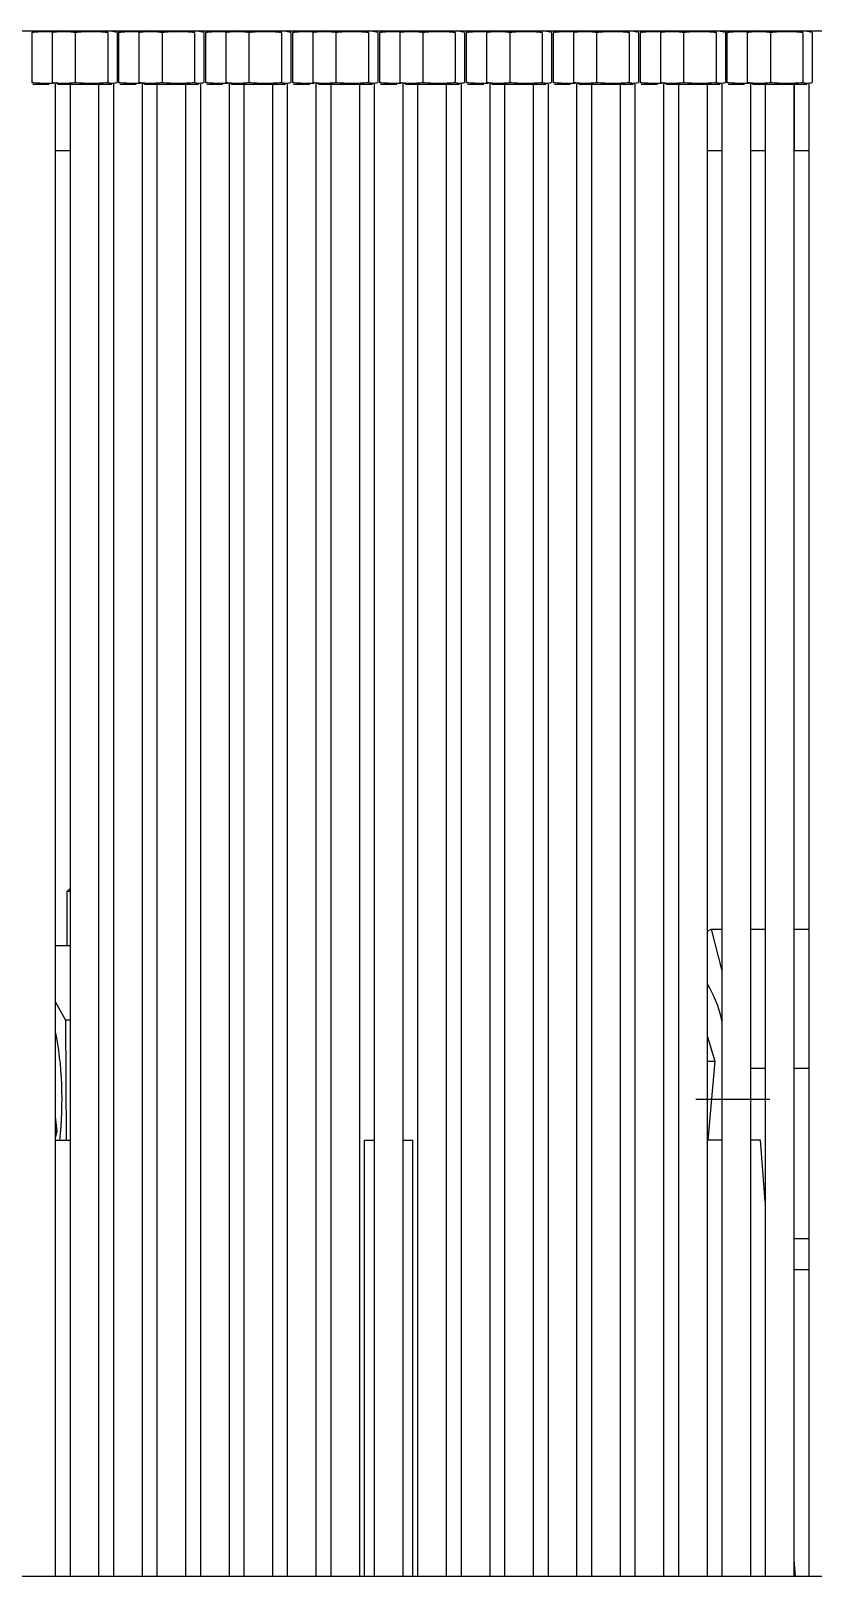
# Model space of a CAD drawing. Header units: millimetres. Extents: x 0 to 1189, y 0 to 841.
# Drawn here: x 999.36 to 1010.16, y 662.88 to 684.22 of the extents above; entities that cross this region are included whole.
import ezdxf

# ---------------------------------------------------------------- set-up
doc = ezdxf.new("R2010")
doc.units = ezdxf.units.MM
doc.layers.add('2', color=7, linetype='CONTINUOUS', true_color=0xffffff)
doc.layers.add('205', color=7, linetype='CONTINUOUS', true_color=0xffffff)

msp = doc.modelspace()

# ---------------------------------------------------------------- linework, layer by layer
at = {"layer": '2', "color": 252, "linetype": 'Continuous'}
for p, q in [((999.902, 672.378), (999.859, 672.334)), ((999.859, 672.334), (999.859, 671.584)), ((999.902, 672.334), (999.859, 672.334))]:
    msp.add_line(p, q, dxfattribs=at)
at = {"layer": '2', "color": 60, "linetype": 'Continuous'}
for p, q in [((1008.702, 671.788), (1008.753, 671.816)), ((1008.753, 671.816), (1008.902, 671.239)), ((1008.753, 671.816), (1008.902, 671.816)), ((1009.302, 671.816), (1009.502, 671.816)), ((1009.902, 671.816), (1010.102, 671.816)), ((999.902, 671.584), (999.702, 671.584)), ((999.702, 670.809), (999.841, 670.561)), ((999.841, 670.561), (999.851, 668.901)), ((999.902, 670.561), (999.841, 670.561)), ((1008.702, 670.329), (1008.804, 669.993)), ((1008.702, 669.993), (1008.804, 669.993)), ((1008.804, 669.993), (1008.709, 668.901)), ((1009.302, 669.896), (1009.502, 669.896)), ((1009.902, 669.896), (1010.102, 669.896)), ((999.725, 669.027), (999.702, 669.23)), ((999.725, 669.027), (999.702, 669.027)), ((999.702, 668.94), (999.725, 669.027)), ((1009.902, 667.547), (1010.102, 667.547)), ((1009.902, 667.119), (1010.102, 667.119))]:
    msp.add_line(p, q, dxfattribs=at)
at = {"layer": '2', "color": 51, "linetype": 'Continuous'}
msp.add_line((1008.544, 669.468), (1009.565, 669.468), dxfattribs=at)
at = {"layer": '2', "color": 60, "linetype": 'Continuous'}
for centre, major_axis, start_param, end_param in [((1008.487, 669.468), (0, -1.733), 2.236526, 2.728087), ((999.281, 669.468), (0, -1.652), 1.220563, 2.170011)]:
    msp.add_ellipse(centre, major_axis=major_axis, ratio=0.309017, start_param=start_param, end_param=end_param, dxfattribs=at)
at = {"layer": '205', "color": 252, "linetype": 'Continuous'}
for p, q in [((988.302, 684.218), (1020.302, 684.218)), ((999.373, 684.195), (999.373, 683.507)), ((999.769, 684.218), (999.654, 684.197)), ((999.654, 684.195), (999.654, 683.507)), ((999.973, 684.195), (999.973, 683.507)), ((1000.422, 684.195), (1000.422, 683.507)), ((1000.551, 684.197), (1000.435, 684.218)), ((1000.551, 684.195), (1000.551, 683.507)), ((1000.573, 684.195), (1000.573, 683.507)), ((1000.969, 684.218), (1000.854, 684.197)), ((1000.854, 684.195), (1000.854, 683.507)), ((1001.173, 684.195), (1001.173, 683.507)), ((1001.622, 684.195), (1001.622, 683.507)), ((1001.751, 684.197), (1001.635, 684.218)), ((1001.751, 684.195), (1001.751, 683.507)), ((1001.773, 684.195), (1001.773, 683.507)), ((1002.169, 684.218), (1002.054, 684.197)), ((1002.054, 684.195), (1002.054, 683.507)), ((1002.373, 684.195), (1002.373, 683.507)), ((1002.822, 684.195), (1002.822, 683.507)), ((1002.951, 684.197), (1002.835, 684.218)), ((1002.951, 684.195), (1002.951, 683.507)), ((1002.973, 684.195), (1002.973, 683.507)), ((1003.369, 684.218), (1003.254, 684.197)), ((1003.254, 684.195), (1003.254, 683.507)), ((1003.573, 684.195), (1003.573, 683.507)), ((1004.022, 684.195), (1004.022, 683.507)), ((1004.151, 684.197), (1004.035, 684.218)), ((1004.151, 684.195), (1004.151, 683.507)), ((1004.173, 684.195), (1004.173, 683.507)), ((1004.569, 684.218), (1004.454, 684.197)), ((1004.454, 684.195), (1004.454, 683.507)), ((1004.773, 684.195), (1004.773, 683.507)), ((1005.222, 684.195), (1005.222, 683.507)), ((1005.351, 684.197), (1005.235, 684.218)), ((1005.351, 684.195), (1005.351, 683.507)), ((1005.373, 684.195), (1005.373, 683.507)), ((1005.769, 684.218), (1005.654, 684.197)), ((1005.654, 684.195), (1005.654, 683.507)), ((1005.973, 684.195), (1005.973, 683.507)), ((1006.422, 684.195), (1006.422, 683.507)), ((1006.551, 684.197), (1006.435, 684.218)), ((1006.551, 684.195), (1006.551, 683.507)), ((1006.573, 684.195), (1006.573, 683.507)), ((1006.969, 684.218), (1006.854, 684.197)), ((1006.854, 684.195), (1006.854, 683.507)), ((1007.173, 684.195), (1007.173, 683.507)), ((1007.622, 684.195), (1007.622, 683.507)), ((1007.751, 684.197), (1007.635, 684.218)), ((1007.751, 684.195), (1007.751, 683.507)), ((1007.773, 684.195), (1007.773, 683.507)), ((1008.169, 684.218), (1008.054, 684.197)), ((1008.054, 684.195), (1008.054, 683.507)), ((1008.373, 684.195), (1008.373, 683.507)), ((1008.822, 684.195), (1008.822, 683.507)), ((1008.951, 684.197), (1008.835, 684.218)), ((1008.951, 684.195), (1008.951, 683.507)), ((1008.973, 684.195), (1008.973, 683.507)), ((1009.369, 684.218), (1009.254, 684.197)), ((1009.254, 684.195), (1009.254, 683.507)), ((1009.573, 684.195), (1009.573, 683.507)), ((1010.022, 684.195), (1010.022, 683.507)), ((1010.151, 684.197), (1010.035, 684.218)), ((1010.151, 684.195), (1010.151, 683.507)), ((999.39, 683.484), (999.614, 683.484)), ((999.654, 683.504), (999.769, 683.484)), ((999.702, 662.884), (999.702, 683.484)), ((999.732, 683.484), (999.769, 683.484)), ((999.769, 683.484), (999.778, 683.484)), ((999.778, 683.484), (1000.435, 683.484)), ((999.902, 683.484), (999.902, 662.884)), ((1000.302, 662.884), (1000.302, 683.484)), ((1000.435, 683.484), (1000.551, 683.504)), ((1000.435, 683.484), (1000.474, 683.484)), ((1000.502, 683.484), (1000.502, 662.884)), ((1000.59, 683.484), (1000.814, 683.484)), ((1000.854, 683.504), (1000.969, 683.484)), ((1000.902, 662.884), (1000.902, 683.484)), ((1000.932, 683.484), (1000.969, 683.484)), ((1000.969, 683.484), (1000.978, 683.484)), ((1000.978, 683.484), (1001.635, 683.484)), ((1001.102, 683.484), (1001.102, 662.884)), ((1001.502, 662.884), (1001.502, 683.484)), ((1001.635, 683.484), (1001.751, 683.504)), ((1001.635, 683.484), (1001.674, 683.484)), ((1001.702, 683.484), (1001.702, 662.884)), ((1001.79, 683.484), (1002.014, 683.484)), ((1002.054, 683.504), (1002.169, 683.484)), ((1002.102, 662.884), (1002.102, 683.484)), ((1002.132, 683.484), (1002.169, 683.484)), ((1002.169, 683.484), (1002.178, 683.484)), ((1002.178, 683.484), (1002.835, 683.484)), ((1002.302, 683.484), (1002.302, 662.884)), ((1002.702, 662.884), (1002.702, 683.484)), ((1002.835, 683.484), (1002.951, 683.504)), ((1002.835, 683.484), (1002.874, 683.484)), ((1002.902, 683.484), (1002.902, 662.884)), ((1002.99, 683.484), (1003.214, 683.484)), ((1003.254, 683.504), (1003.369, 683.484)), ((1003.302, 662.884), (1003.302, 683.484)), ((1003.332, 683.484), (1003.369, 683.484)), ((1003.369, 683.484), (1003.378, 683.484)), ((1003.378, 683.484), (1004.035, 683.484)), ((1003.502, 683.484), (1003.502, 662.884)), ((1003.902, 662.884), (1003.902, 683.484)), ((1004.035, 683.484), (1004.151, 683.504)), ((1004.035, 683.484), (1004.074, 683.484)), ((1004.102, 683.484), (1004.102, 662.884)), ((1004.19, 683.484), (1004.414, 683.484)), ((1004.454, 683.504), (1004.569, 683.484)), ((1004.502, 662.884), (1004.502, 683.484)), ((1004.532, 683.484), (1004.569, 683.484)), ((1004.569, 683.484), (1004.578, 683.484)), ((1004.578, 683.484), (1005.235, 683.484)), ((1004.702, 683.484), (1004.702, 662.884)), ((1005.102, 662.884), (1005.102, 683.484)), ((1005.235, 683.484), (1005.351, 683.504)), ((1005.235, 683.484), (1005.274, 683.484)), ((1005.302, 683.484), (1005.302, 662.884)), ((1005.39, 683.484), (1005.614, 683.484)), ((1005.654, 683.504), (1005.769, 683.484)), ((1005.702, 662.884), (1005.702, 683.484)), ((1005.732, 683.484), (1005.769, 683.484)), ((1005.769, 683.484), (1005.778, 683.484)), ((1005.778, 683.484), (1006.435, 683.484)), ((1005.902, 683.484), (1005.902, 662.884)), ((1006.302, 662.884), (1006.302, 683.484)), ((1006.435, 683.484), (1006.551, 683.504)), ((1006.435, 683.484), (1006.474, 683.484)), ((1006.502, 683.484), (1006.502, 662.884)), ((1006.59, 683.484), (1006.814, 683.484)), ((1006.854, 683.504), (1006.969, 683.484)), ((1006.902, 662.884), (1006.902, 683.484)), ((1006.932, 683.484), (1006.969, 683.484)), ((1006.969, 683.484), (1006.978, 683.484)), ((1006.978, 683.484), (1007.635, 683.484)), ((1007.102, 683.484), (1007.102, 662.884)), ((1007.502, 662.884), (1007.502, 683.484)), ((1007.635, 683.484), (1007.751, 683.504)), ((1007.635, 683.484), (1007.674, 683.484)), ((1007.702, 683.484), (1007.702, 662.884)), ((1007.79, 683.484), (1008.014, 683.484)), ((1008.054, 683.504), (1008.169, 683.484)), ((1008.102, 662.884), (1008.102, 683.484)), ((1008.132, 683.484), (1008.169, 683.484)), ((1008.169, 683.484), (1008.178, 683.484)), ((1008.178, 683.484), (1008.835, 683.484)), ((1008.302, 683.484), (1008.302, 662.884)), ((1008.702, 662.884), (1008.702, 683.484)), ((1008.835, 683.484), (1008.951, 683.504)), ((1008.835, 683.484), (1008.874, 683.484)), ((1008.902, 683.484), (1008.902, 662.884)), ((1008.99, 683.484), (1009.214, 683.484)), ((1009.254, 683.504), (1009.369, 683.484)), ((1009.302, 662.884), (1009.302, 683.484)), ((1009.332, 683.484), (1009.369, 683.484)), ((1009.369, 683.484), (1009.378, 683.484)), ((1009.378, 683.484), (1010.035, 683.484)), ((1009.502, 683.484), (1009.502, 662.884)), ((1009.902, 683.484), (1009.902, 682.568)), ((1009.902, 662.884), (1009.902, 683.484)), ((1010.035, 683.484), (1010.151, 683.504)), ((1010.035, 683.484), (1010.074, 683.484)), ((1010.102, 683.484), (1010.102, 662.884)), ((999.702, 682.568), (999.902, 682.568)), ((1008.702, 682.568), (1008.902, 682.568)), ((1009.302, 682.568), (1009.502, 682.568)), ((1009.902, 682.568), (1010.102, 682.568)), ((999.702, 668.901), (999.902, 668.901)), ((1003.969, 662.884), (1003.969, 668.901)), ((1003.969, 668.901), (1004.102, 668.901)), ((1004.502, 668.901), (1004.635, 668.901)), ((1004.635, 662.884), (1004.635, 668.901)), ((1008.902, 668.901), (1008.702, 668.901)), ((1009.434, 668.901), (1009.302, 668.901)), ((1009.502, 668.058), (1009.434, 668.901)), ((1009.92, 662.884), (1009.902, 663.109)), ((988.969, 662.884), (1019.635, 662.884))]:
    msp.add_line(p, q, dxfattribs=at)
for points, knots in [([(999.67, 684.205), (999.646, 684.205), (999.622, 684.206), (999.56, 684.206), (999.523, 684.205), (999.448, 684.201), (999.411, 684.198), (999.373, 684.195)], [0, 0, 0, 0, 0.243445, 0.243445, 0.621722, 0.621722, 1, 1, 1, 1]), ([(999.973, 684.195), (999.947, 684.198), (999.92, 684.201), (999.867, 684.205), (999.814, 684.207), (999.76, 684.205), (999.707, 684.201), (999.68, 684.198), (999.654, 684.195)], [0, 0, 0, 0, 0.25, 0.25, 0.5, 0.75, 0.75, 1, 1, 1, 1]), ([(1000.422, 684.195), (1000.385, 684.198), (1000.347, 684.201), (1000.272, 684.205), (1000.235, 684.206), (1000.16, 684.206), (1000.123, 684.205), (1000.048, 684.201), (1000.011, 684.198), (999.973, 684.195)], [0, 0, 0, 0, 0.25, 0.25, 0.5, 0.5, 0.75, 0.75, 1, 1, 1, 1]), ([(1000.87, 684.205), (1000.846, 684.205), (1000.822, 684.206), (1000.76, 684.206), (1000.723, 684.205), (1000.648, 684.201), (1000.611, 684.198), (1000.573, 684.195)], [0, 0, 0, 0, 0.243445, 0.243445, 0.621722, 0.621722, 1, 1, 1, 1]), ([(1001.173, 684.195), (1001.147, 684.198), (1001.12, 684.201), (1001.067, 684.205), (1001.014, 684.207), (1000.96, 684.205), (1000.907, 684.201), (1000.88, 684.198), (1000.854, 684.195)], [0, 0, 0, 0, 0.25, 0.25, 0.5, 0.75, 0.75, 1, 1, 1, 1]), ([(1001.622, 684.195), (1001.585, 684.198), (1001.547, 684.201), (1001.472, 684.205), (1001.435, 684.206), (1001.36, 684.206), (1001.323, 684.205), (1001.248, 684.201), (1001.211, 684.198), (1001.173, 684.195)], [0, 0, 0, 0, 0.25, 0.25, 0.5, 0.5, 0.75, 0.75, 1, 1, 1, 1]), ([(1002.07, 684.205), (1002.046, 684.205), (1002.022, 684.206), (1001.96, 684.206), (1001.923, 684.205), (1001.848, 684.201), (1001.811, 684.198), (1001.773, 684.195)], [0, 0, 0, 0, 0.243445, 0.243445, 0.621722, 0.621722, 1, 1, 1, 1]), ([(1002.373, 684.195), (1002.347, 684.198), (1002.32, 684.201), (1002.267, 684.205), (1002.214, 684.207), (1002.16, 684.205), (1002.107, 684.201), (1002.08, 684.198), (1002.054, 684.195)], [0, 0, 0, 0, 0.25, 0.25, 0.5, 0.75, 0.75, 1, 1, 1, 1]), ([(1002.822, 684.195), (1002.785, 684.198), (1002.747, 684.201), (1002.672, 684.205), (1002.635, 684.206), (1002.56, 684.206), (1002.523, 684.205), (1002.448, 684.201), (1002.411, 684.198), (1002.373, 684.195)], [0, 0, 0, 0, 0.25, 0.25, 0.5, 0.5, 0.75, 0.75, 1, 1, 1, 1]), ([(1003.27, 684.205), (1003.246, 684.205), (1003.222, 684.206), (1003.16, 684.206), (1003.123, 684.205), (1003.048, 684.201), (1003.011, 684.198), (1002.973, 684.195)], [0, 0, 0, 0, 0.243445, 0.243445, 0.621722, 0.621722, 1, 1, 1, 1]), ([(1003.573, 684.195), (1003.547, 684.198), (1003.52, 684.201), (1003.467, 684.205), (1003.414, 684.207), (1003.36, 684.205), (1003.307, 684.201), (1003.28, 684.198), (1003.254, 684.195)], [0, 0, 0, 0, 0.25, 0.25, 0.5, 0.75, 0.75, 1, 1, 1, 1]), ([(1004.022, 684.195), (1003.985, 684.198), (1003.947, 684.201), (1003.872, 684.205), (1003.835, 684.206), (1003.76, 684.206), (1003.723, 684.205), (1003.648, 684.201), (1003.611, 684.198), (1003.573, 684.195)], [0, 0, 0, 0, 0.25, 0.25, 0.5, 0.5, 0.75, 0.75, 1, 1, 1, 1]), ([(1004.47, 684.205), (1004.446, 684.205), (1004.422, 684.206), (1004.36, 684.206), (1004.323, 684.205), (1004.248, 684.201), (1004.211, 684.198), (1004.173, 684.195)], [0, 0, 0, 0, 0.243445, 0.243445, 0.621722, 0.621722, 1, 1, 1, 1]), ([(1004.773, 684.195), (1004.747, 684.198), (1004.72, 684.201), (1004.667, 684.205), (1004.614, 684.207), (1004.56, 684.205), (1004.507, 684.201), (1004.48, 684.198), (1004.454, 684.195)], [0, 0, 0, 0, 0.25, 0.25, 0.5, 0.75, 0.75, 1, 1, 1, 1]), ([(1005.222, 684.195), (1005.185, 684.198), (1005.147, 684.201), (1005.072, 684.205), (1005.035, 684.206), (1004.96, 684.206), (1004.923, 684.205), (1004.848, 684.201), (1004.811, 684.198), (1004.773, 684.195)], [0, 0, 0, 0, 0.25, 0.25, 0.5, 0.5, 0.75, 0.75, 1, 1, 1, 1]), ([(1005.67, 684.205), (1005.646, 684.205), (1005.622, 684.206), (1005.56, 684.206), (1005.523, 684.205), (1005.448, 684.201), (1005.411, 684.198), (1005.373, 684.195)], [0, 0, 0, 0, 0.243445, 0.243445, 0.621722, 0.621722, 1, 1, 1, 1]), ([(1005.973, 684.195), (1005.947, 684.198), (1005.92, 684.201), (1005.867, 684.205), (1005.814, 684.207), (1005.76, 684.205), (1005.707, 684.201), (1005.68, 684.198), (1005.654, 684.195)], [0, 0, 0, 0, 0.25, 0.25, 0.5, 0.75, 0.75, 1, 1, 1, 1]), ([(1006.422, 684.195), (1006.385, 684.198), (1006.347, 684.201), (1006.272, 684.205), (1006.235, 684.206), (1006.16, 684.206), (1006.123, 684.205), (1006.048, 684.201), (1006.011, 684.198), (1005.973, 684.195)], [0, 0, 0, 0, 0.25, 0.25, 0.5, 0.5, 0.75, 0.75, 1, 1, 1, 1]), ([(1006.87, 684.205), (1006.846, 684.205), (1006.822, 684.206), (1006.76, 684.206), (1006.723, 684.205), (1006.648, 684.201), (1006.611, 684.198), (1006.573, 684.195)], [0, 0, 0, 0, 0.243445, 0.243445, 0.621722, 0.621722, 1, 1, 1, 1]), ([(1007.173, 684.195), (1007.147, 684.198), (1007.12, 684.201), (1007.067, 684.205), (1007.014, 684.207), (1006.96, 684.205), (1006.907, 684.201), (1006.88, 684.198), (1006.854, 684.195)], [0, 0, 0, 0, 0.25, 0.25, 0.5, 0.75, 0.75, 1, 1, 1, 1]), ([(1007.622, 684.195), (1007.585, 684.198), (1007.547, 684.201), (1007.472, 684.205), (1007.435, 684.206), (1007.36, 684.206), (1007.323, 684.205), (1007.248, 684.201), (1007.211, 684.198), (1007.173, 684.195)], [0, 0, 0, 0, 0.25, 0.25, 0.5, 0.5, 0.75, 0.75, 1, 1, 1, 1]), ([(1008.07, 684.205), (1008.046, 684.205), (1008.022, 684.206), (1007.96, 684.206), (1007.923, 684.205), (1007.848, 684.201), (1007.811, 684.198), (1007.773, 684.195)], [0, 0, 0, 0, 0.243445, 0.243445, 0.621722, 0.621722, 1, 1, 1, 1]), ([(1008.373, 684.195), (1008.347, 684.198), (1008.32, 684.201), (1008.267, 684.205), (1008.214, 684.207), (1008.16, 684.205), (1008.107, 684.201), (1008.08, 684.198), (1008.054, 684.195)], [0, 0, 0, 0, 0.25, 0.25, 0.5, 0.75, 0.75, 1, 1, 1, 1]), ([(1008.822, 684.195), (1008.785, 684.198), (1008.747, 684.201), (1008.672, 684.205), (1008.635, 684.206), (1008.56, 684.206), (1008.523, 684.205), (1008.448, 684.201), (1008.411, 684.198), (1008.373, 684.195)], [0, 0, 0, 0, 0.25, 0.25, 0.5, 0.5, 0.75, 0.75, 1, 1, 1, 1]), ([(1009.27, 684.205), (1009.246, 684.205), (1009.222, 684.206), (1009.16, 684.206), (1009.123, 684.205), (1009.048, 684.201), (1009.011, 684.198), (1008.973, 684.195)], [0, 0, 0, 0, 0.243445, 0.243445, 0.621722, 0.621722, 1, 1, 1, 1]), ([(1009.573, 684.195), (1009.547, 684.198), (1009.52, 684.201), (1009.467, 684.205), (1009.414, 684.207), (1009.36, 684.205), (1009.307, 684.201), (1009.28, 684.198), (1009.254, 684.195)], [0, 0, 0, 0, 0.25, 0.25, 0.5, 0.75, 0.75, 1, 1, 1, 1]), ([(1010.022, 684.195), (1009.985, 684.198), (1009.947, 684.201), (1009.872, 684.205), (1009.835, 684.206), (1009.76, 684.206), (1009.723, 684.205), (1009.648, 684.201), (1009.611, 684.198), (1009.573, 684.195)], [0, 0, 0, 0, 0.25, 0.25, 0.5, 0.5, 0.75, 0.75, 1, 1, 1, 1]), ([(999.373, 683.507), (999.411, 683.503), (999.448, 683.501), (999.523, 683.497), (999.56, 683.496), (999.622, 683.496), (999.646, 683.496), (999.67, 683.497)], [0, 0, 0, 0, 0.378278, 0.378278, 0.756555, 0.756555, 1, 1, 1, 1]), ([(999.654, 683.507), (999.68, 683.503), (999.707, 683.501), (999.76, 683.497), (999.814, 683.495), (999.867, 683.497), (999.92, 683.501), (999.947, 683.503), (999.973, 683.507)], [0, 0, 0, 0, 0.25, 0.25, 0.5, 0.75, 0.75, 1, 1, 1, 1]), ([(999.973, 683.507), (1000.011, 683.503), (1000.048, 683.501), (1000.123, 683.497), (1000.16, 683.496), (1000.235, 683.496), (1000.272, 683.497), (1000.347, 683.501), (1000.385, 683.503), (1000.422, 683.507)], [0, 0, 0, 0, 0.25, 0.25, 0.5, 0.5, 0.75, 0.75, 1, 1, 1, 1]), ([(1000.422, 683.507), (1000.433, 683.503), (1000.443, 683.501), (1000.465, 683.497), (1000.486, 683.495), (1000.508, 683.497), (1000.529, 683.501), (1000.54, 683.503), (1000.551, 683.507)], [0, 0, 0, 0, 0.25, 0.25, 0.5, 0.75, 0.75, 1, 1, 1, 1]), ([(1000.573, 683.507), (1000.611, 683.503), (1000.648, 683.501), (1000.723, 683.497), (1000.76, 683.496), (1000.822, 683.496), (1000.846, 683.496), (1000.87, 683.497)], [0, 0, 0, 0, 0.378278, 0.378278, 0.756555, 0.756555, 1, 1, 1, 1]), ([(1000.854, 683.507), (1000.88, 683.503), (1000.907, 683.501), (1000.96, 683.497), (1001.014, 683.495), (1001.067, 683.497), (1001.12, 683.501), (1001.147, 683.503), (1001.173, 683.507)], [0, 0, 0, 0, 0.25, 0.25, 0.5, 0.75, 0.75, 1, 1, 1, 1]), ([(1001.173, 683.507), (1001.211, 683.503), (1001.248, 683.501), (1001.323, 683.497), (1001.36, 683.496), (1001.435, 683.496), (1001.472, 683.497), (1001.547, 683.501), (1001.585, 683.503), (1001.622, 683.507)], [0, 0, 0, 0, 0.25, 0.25, 0.5, 0.5, 0.75, 0.75, 1, 1, 1, 1]), ([(1001.622, 683.507), (1001.633, 683.503), (1001.643, 683.501), (1001.665, 683.497), (1001.686, 683.495), (1001.708, 683.497), (1001.729, 683.501), (1001.74, 683.503), (1001.751, 683.507)], [0, 0, 0, 0, 0.25, 0.25, 0.5, 0.75, 0.75, 1, 1, 1, 1]), ([(1001.773, 683.507), (1001.811, 683.503), (1001.848, 683.501), (1001.923, 683.497), (1001.96, 683.496), (1002.022, 683.496), (1002.046, 683.496), (1002.07, 683.497)], [0, 0, 0, 0, 0.378278, 0.378278, 0.756555, 0.756555, 1, 1, 1, 1]), ([(1002.054, 683.507), (1002.08, 683.503), (1002.107, 683.501), (1002.16, 683.497), (1002.214, 683.495), (1002.267, 683.497), (1002.32, 683.501), (1002.347, 683.503), (1002.373, 683.507)], [0, 0, 0, 0, 0.25, 0.25, 0.5, 0.75, 0.75, 1, 1, 1, 1]), ([(1002.373, 683.507), (1002.411, 683.503), (1002.448, 683.501), (1002.523, 683.497), (1002.56, 683.496), (1002.635, 683.496), (1002.672, 683.497), (1002.747, 683.501), (1002.785, 683.503), (1002.822, 683.507)], [0, 0, 0, 0, 0.25, 0.25, 0.5, 0.5, 0.75, 0.75, 1, 1, 1, 1]), ([(1002.822, 683.507), (1002.833, 683.503), (1002.843, 683.501), (1002.865, 683.497), (1002.886, 683.495), (1002.908, 683.497), (1002.929, 683.501), (1002.94, 683.503), (1002.951, 683.507)], [0, 0, 0, 0, 0.25, 0.25, 0.5, 0.75, 0.75, 1, 1, 1, 1]), ([(1002.973, 683.507), (1003.011, 683.503), (1003.048, 683.501), (1003.123, 683.497), (1003.16, 683.496), (1003.222, 683.496), (1003.246, 683.496), (1003.27, 683.497)], [0, 0, 0, 0, 0.378278, 0.378278, 0.756555, 0.756555, 1, 1, 1, 1]), ([(1003.254, 683.507), (1003.28, 683.503), (1003.307, 683.501), (1003.36, 683.497), (1003.414, 683.495), (1003.467, 683.497), (1003.52, 683.501), (1003.547, 683.503), (1003.573, 683.507)], [0, 0, 0, 0, 0.25, 0.25, 0.5, 0.75, 0.75, 1, 1, 1, 1]), ([(1003.573, 683.507), (1003.611, 683.503), (1003.648, 683.501), (1003.723, 683.497), (1003.76, 683.496), (1003.835, 683.496), (1003.872, 683.497), (1003.947, 683.501), (1003.985, 683.503), (1004.022, 683.507)], [0, 0, 0, 0, 0.25, 0.25, 0.5, 0.5, 0.75, 0.75, 1, 1, 1, 1]), ([(1004.022, 683.507), (1004.033, 683.503), (1004.043, 683.501), (1004.065, 683.497), (1004.086, 683.495), (1004.108, 683.497), (1004.129, 683.501), (1004.14, 683.503), (1004.151, 683.507)], [0, 0, 0, 0, 0.25, 0.25, 0.5, 0.75, 0.75, 1, 1, 1, 1]), ([(1004.173, 683.507), (1004.211, 683.503), (1004.248, 683.501), (1004.323, 683.497), (1004.36, 683.496), (1004.422, 683.496), (1004.446, 683.496), (1004.47, 683.497)], [0, 0, 0, 0, 0.378278, 0.378278, 0.756555, 0.756555, 1, 1, 1, 1]), ([(1004.454, 683.507), (1004.48, 683.503), (1004.507, 683.501), (1004.56, 683.497), (1004.614, 683.495), (1004.667, 683.497), (1004.72, 683.501), (1004.747, 683.503), (1004.773, 683.507)], [0, 0, 0, 0, 0.25, 0.25, 0.5, 0.75, 0.75, 1, 1, 1, 1]), ([(1004.773, 683.507), (1004.811, 683.503), (1004.848, 683.501), (1004.923, 683.497), (1004.96, 683.496), (1005.035, 683.496), (1005.072, 683.497), (1005.147, 683.501), (1005.185, 683.503), (1005.222, 683.507)], [0, 0, 0, 0, 0.25, 0.25, 0.5, 0.5, 0.75, 0.75, 1, 1, 1, 1]), ([(1005.222, 683.507), (1005.233, 683.503), (1005.243, 683.501), (1005.265, 683.497), (1005.286, 683.495), (1005.308, 683.497), (1005.329, 683.501), (1005.34, 683.503), (1005.351, 683.507)], [0, 0, 0, 0, 0.25, 0.25, 0.5, 0.75, 0.75, 1, 1, 1, 1]), ([(1005.373, 683.507), (1005.411, 683.503), (1005.448, 683.501), (1005.523, 683.497), (1005.56, 683.496), (1005.622, 683.496), (1005.646, 683.496), (1005.67, 683.497)], [0, 0, 0, 0, 0.378278, 0.378278, 0.756555, 0.756555, 1, 1, 1, 1]), ([(1005.654, 683.507), (1005.68, 683.503), (1005.707, 683.501), (1005.76, 683.497), (1005.814, 683.495), (1005.867, 683.497), (1005.92, 683.501), (1005.947, 683.503), (1005.973, 683.507)], [0, 0, 0, 0, 0.25, 0.25, 0.5, 0.75, 0.75, 1, 1, 1, 1]), ([(1005.973, 683.507), (1006.011, 683.503), (1006.048, 683.501), (1006.123, 683.497), (1006.16, 683.496), (1006.235, 683.496), (1006.272, 683.497), (1006.347, 683.501), (1006.385, 683.503), (1006.422, 683.507)], [0, 0, 0, 0, 0.25, 0.25, 0.5, 0.5, 0.75, 0.75, 1, 1, 1, 1]), ([(1006.422, 683.507), (1006.433, 683.503), (1006.443, 683.501), (1006.465, 683.497), (1006.486, 683.495), (1006.508, 683.497), (1006.529, 683.501), (1006.54, 683.503), (1006.551, 683.507)], [0, 0, 0, 0, 0.25, 0.25, 0.5, 0.75, 0.75, 1, 1, 1, 1]), ([(1006.573, 683.507), (1006.611, 683.503), (1006.648, 683.501), (1006.723, 683.497), (1006.76, 683.496), (1006.822, 683.496), (1006.846, 683.496), (1006.87, 683.497)], [0, 0, 0, 0, 0.378278, 0.378278, 0.756555, 0.756555, 1, 1, 1, 1]), ([(1006.854, 683.507), (1006.88, 683.503), (1006.907, 683.501), (1006.96, 683.497), (1007.014, 683.495), (1007.067, 683.497), (1007.12, 683.501), (1007.147, 683.503), (1007.173, 683.507)], [0, 0, 0, 0, 0.25, 0.25, 0.5, 0.75, 0.75, 1, 1, 1, 1]), ([(1007.173, 683.507), (1007.211, 683.503), (1007.248, 683.501), (1007.323, 683.497), (1007.36, 683.496), (1007.435, 683.496), (1007.472, 683.497), (1007.547, 683.501), (1007.585, 683.503), (1007.622, 683.507)], [0, 0, 0, 0, 0.25, 0.25, 0.5, 0.5, 0.75, 0.75, 1, 1, 1, 1]), ([(1007.622, 683.507), (1007.633, 683.503), (1007.643, 683.501), (1007.665, 683.497), (1007.686, 683.495), (1007.708, 683.497), (1007.729, 683.501), (1007.74, 683.503), (1007.751, 683.507)], [0, 0, 0, 0, 0.25, 0.25, 0.5, 0.75, 0.75, 1, 1, 1, 1]), ([(1007.773, 683.507), (1007.811, 683.503), (1007.848, 683.501), (1007.923, 683.497), (1007.96, 683.496), (1008.022, 683.496), (1008.046, 683.496), (1008.07, 683.497)], [0, 0, 0, 0, 0.378278, 0.378278, 0.756555, 0.756555, 1, 1, 1, 1]), ([(1008.054, 683.507), (1008.08, 683.503), (1008.107, 683.501), (1008.16, 683.497), (1008.214, 683.495), (1008.267, 683.497), (1008.32, 683.501), (1008.347, 683.503), (1008.373, 683.507)], [0, 0, 0, 0, 0.25, 0.25, 0.5, 0.75, 0.75, 1, 1, 1, 1]), ([(1008.373, 683.507), (1008.411, 683.503), (1008.448, 683.501), (1008.523, 683.497), (1008.56, 683.496), (1008.635, 683.496), (1008.672, 683.497), (1008.747, 683.501), (1008.785, 683.503), (1008.822, 683.507)], [0, 0, 0, 0, 0.25, 0.25, 0.5, 0.5, 0.75, 0.75, 1, 1, 1, 1]), ([(1008.822, 683.507), (1008.833, 683.503), (1008.843, 683.501), (1008.865, 683.497), (1008.886, 683.495), (1008.908, 683.497), (1008.929, 683.501), (1008.94, 683.503), (1008.951, 683.507)], [0, 0, 0, 0, 0.25, 0.25, 0.5, 0.75, 0.75, 1, 1, 1, 1]), ([(1008.973, 683.507), (1009.011, 683.503), (1009.048, 683.501), (1009.123, 683.497), (1009.16, 683.496), (1009.222, 683.496), (1009.246, 683.496), (1009.27, 683.497)], [0, 0, 0, 0, 0.378278, 0.378278, 0.756555, 0.756555, 1, 1, 1, 1]), ([(1009.254, 683.507), (1009.28, 683.503), (1009.307, 683.501), (1009.36, 683.497), (1009.414, 683.495), (1009.467, 683.497), (1009.52, 683.501), (1009.547, 683.503), (1009.573, 683.507)], [0, 0, 0, 0, 0.25, 0.25, 0.5, 0.75, 0.75, 1, 1, 1, 1]), ([(1009.573, 683.507), (1009.611, 683.503), (1009.648, 683.501), (1009.723, 683.497), (1009.76, 683.496), (1009.835, 683.496), (1009.872, 683.497), (1009.947, 683.501), (1009.985, 683.503), (1010.022, 683.507)], [0, 0, 0, 0, 0.25, 0.25, 0.5, 0.5, 0.75, 0.75, 1, 1, 1, 1]), ([(1010.022, 683.507), (1010.033, 683.503), (1010.043, 683.501), (1010.065, 683.497), (1010.086, 683.495), (1010.108, 683.497), (1010.129, 683.501), (1010.14, 683.503), (1010.151, 683.507)], [0, 0, 0, 0, 0.25, 0.25, 0.5, 0.75, 0.75, 1, 1, 1, 1])]:
    msp.add_open_spline(points, degree=3, knots=knots, dxfattribs=at)
for points in [[(999.685, 683.499), (999.675, 683.501), (999.664, 683.504), (999.654, 683.507)], [(1000.885, 683.499), (1000.875, 683.501), (1000.864, 683.504), (1000.854, 683.507)], [(1002.085, 683.499), (1002.075, 683.501), (1002.064, 683.504), (1002.054, 683.507)], [(1003.285, 683.499), (1003.275, 683.501), (1003.264, 683.504), (1003.254, 683.507)], [(1004.485, 683.499), (1004.475, 683.501), (1004.464, 683.504), (1004.454, 683.507)], [(1005.685, 683.499), (1005.675, 683.501), (1005.664, 683.504), (1005.654, 683.507)], [(1006.885, 683.499), (1006.875, 683.501), (1006.864, 683.504), (1006.854, 683.507)], [(1008.085, 683.499), (1008.075, 683.501), (1008.064, 683.504), (1008.054, 683.507)], [(1009.285, 683.499), (1009.275, 683.501), (1009.264, 683.504), (1009.254, 683.507)]]:
    msp.add_open_spline(points, degree=3, dxfattribs=at)

doc.saveas('drawing.dxf')
